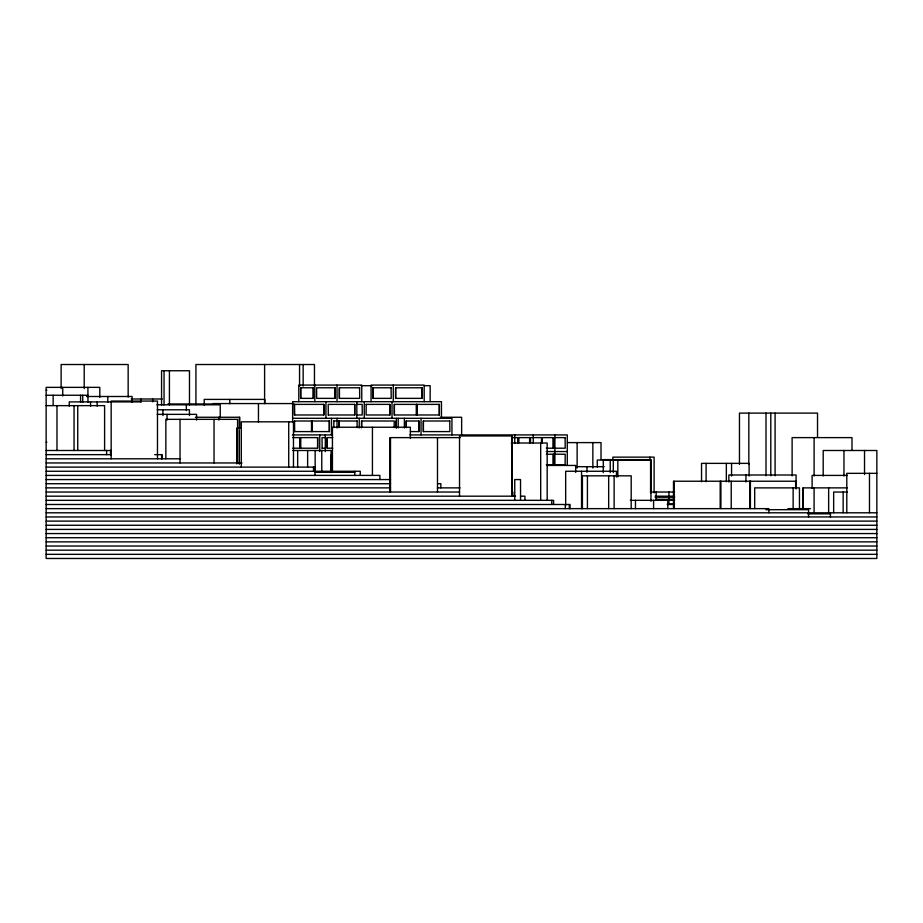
<?xml version="1.0" encoding="UTF-8"?>
<svg xmlns="http://www.w3.org/2000/svg" width="923" height="923" viewBox="0 0 923 923"><rect width="100%" height="100%" fill="white"/><g stroke="black" fill="none" stroke-linecap="round" stroke-linejoin="round"><path stroke-width="1.38" d="M361.205 385.699L372.073 385.699M424.407 385.699L430.153 385.699L430.153 401.528M359.693 387.775L339.318 387.775L339.318 398.367L359.693 398.367L359.589 387.775M391.087 387.775L391.214 398.367L372.88 398.367L372.88 387.775L391.214 387.775M46.15 390.267L46.9 390.267M46.15 395.252L87.973 395.252M86.543 396.498L132.093 396.498L132.093 402.197M131.262 398.99L162.356 398.99M141.369 401.897L69.237 401.897L69.237 406.178M213.317 403.559L293.687 403.559M167.951 403.974L213.513 403.974M294.437 404.389L323.869 404.389L323.869 414.981L294.437 414.981L294.437 404.389L294.552 414.981M356.463 404.389L362.208 404.389L362.208 414.981L356.463 414.981M366.073 404.389L389.956 404.389L389.956 414.981L366.073 414.981L366.2 404.389M417.161 404.389L439.394 404.389L439.394 414.981L417.161 414.981L417.161 404.389L417.277 414.981M156.922 404.805L220.239 404.805L220.239 417.75M46.15 405.635L104.599 405.635L104.599 450.493M157.256 409.789L189.446 409.789L189.446 415.558M157.198 414.358L196.576 414.358L196.576 420.092M328.207 414.981L354.767 414.981L354.767 404.389L328.207 404.389L328.323 414.981M195.457 417.265L239.807 417.265L239.807 428.341M440.259 417.265L461.638 417.265L461.638 434.514M292.626 418.304L451.935 418.304L451.935 434.918M294.437 421.003L311.662 421.003L311.662 431.595L294.437 431.595L294.437 421.003L294.552 431.595M333.768 421.003L338.049 421.003M338.972 421.003L338.972 427.626L338.845 421.003L357.189 421.003M406.316 421.003L406.316 427.626L406.189 421.003L418.973 421.003L418.973 431.595L410.412 431.595M241.007 428.064L236.761 428.064L236.761 463.934M292.406 434.918L332.511 434.918M409.927 434.918L567.276 434.918L567.276 465.377M292.683 437.617L299.929 437.617L299.929 448.209L292.683 448.209M324.977 437.617L322.035 437.617L322.15 448.209M332.834 437.617L327.123 437.617L327.123 448.209L332.834 448.209M460.277 437.617L389.875 437.617L389.875 492.028M512.242 437.617L517.895 437.617L517.791 442.913M565.211 437.617L554.019 437.617L554.019 448.209L565.211 448.209L565.107 437.617M46.15 442.186L46.9 442.186M567.53 442.602L601.023 442.602L601.023 459.55M511.25 443.017L547.177 443.017L547.177 500.081M322.035 448.209L324.977 448.209M546.347 448.209L553.385 448.209L553.385 437.617L542.182 437.617L542.182 442.913M46.15 450.493L111.21 450.493M292.683 450.493L331.08 450.493L331.08 471.261M546.266 451.532L567.276 451.532M546.347 454.231L553.385 454.231L553.385 464.823L546.347 464.823M46.15 454.647L111.164 454.647M154.695 454.647L162.113 454.647L162.113 458.8M46.15 458.8L180.031 458.8M46.15 462.954L242.045 462.954M565.211 464.823L554.019 464.823L554.019 454.231L565.211 454.231L565.107 464.823M546.716 465.446L575.71 465.446L575.71 472.414M575.49 466.692L604.219 466.692M46.15 467.107L315.008 467.107L315.008 475.414M313.532 468.146L315.008 468.146M46.15 471.261L360.247 471.261L360.247 475.414M315.008 472.299L354.79 472.299M876.85 473.337L846.795 473.337L846.795 512.796M46.15 475.414L379.884 475.414L379.884 479.568M847.256 475.414L812.113 475.414L812.113 488.359M46.15 479.568L390.51 479.568M796.168 481.229L673.502 481.229L673.502 508.492M46.15 483.721L390.51 483.721M437.49 483.721L440.848 483.721L440.848 487.875M46.15 487.875L390.51 487.875M437.49 487.875L460.046 487.875M847.256 487.875L802.929 487.875L802.929 508.642M46.15 492.028L459.527 492.028M511.63 492.028L512.853 492.028L512.853 496.182M650.542 492.028L674.644 492.028M847.349 492.028L833.654 492.028L833.654 512.796M46.15 496.182L515.553 496.182M520.537 496.182L524.945 496.182L524.945 500.335M655.192 496.182L674.644 496.182M655.192 497.22L674.644 497.22M655.757 499.297L674.586 499.297M46.15 500.335L553.592 500.335L553.592 504.489M630.294 500.335L674.586 500.335M667.317 503.97L674.586 503.97M46.15 504.489L570.068 504.489L570.068 508.642M667.317 504.489L674.275 504.489M46.15 508.642L768.859 508.642L768.859 512.796M787.93 508.642L810.486 508.642M765.975 509.681L808.56 509.681L808.56 516.949M46.15 512.796L876.85 512.796M807.729 513.834L830.435 513.834M46.15 516.949L876.85 516.949M46.15 521.103L876.85 521.103M46.15 525.256L876.85 525.256M46.15 529.41L876.85 529.41M46.15 533.563L876.85 533.563M46.15 537.717L876.85 537.717M46.15 541.87L876.85 541.87M46.15 546.024L876.85 546.024M46.15 550.177L876.85 550.177M46.15 554.331L876.85 554.331M869.478 473.337L869.478 512.796M864.528 450.493L864.528 474.56M851.987 450.378L851.987 437.617L792.119 437.617L792.119 475.91M843.968 450.493L843.968 475.98M843.149 492.028L843.149 512.796M830.435 512.796L830.435 516.949M828.646 487.875L828.646 512.796M823.201 475.98L823.201 450.493L876.85 450.493L876.85 558.484L46.15 558.484L46.15 387.36L99.811 387.36L99.811 397.432M817.524 437.317L817.524 413.112L739.461 413.112L739.461 464.373M814.109 437.617L814.109 475.91M814.086 487.875L814.086 512.796M803.241 487.875L803.241 508.642M799.456 508.642L799.456 487.875L754.691 487.875L754.691 508.642M796.076 488.994L796.076 474.999L728.858 474.999L728.858 482.002M795.649 481.229L795.649 488.405M793.134 487.875L793.134 508.642M775.101 413.112L775.101 475.772M770.797 413.112L770.797 475.772M765.998 413.112L765.998 475.772M750.399 481.229L750.399 508.492M750.237 481.229L750.237 508.492M749.776 481.229L749.776 508.492M749.107 476.083L749.107 463.369L701.549 463.369L701.549 481.725M748.83 413.112L748.83 464.373M745.946 474.999L745.946 482.002M731.558 463.369L731.558 476.083M731.224 481.229L731.224 508.492M726.343 463.369L726.343 481.725M720.898 481.229L720.898 508.492M720.194 481.229L720.194 508.492M706.095 463.369L706.095 481.725M674.078 481.229L674.078 508.492M668.921 492.028L668.921 496.182M668.921 497.22L668.921 504.489M667.814 500.335L667.814 508.642M656.172 492.028L656.172 500.335M654.107 492.905L654.107 457.139L612.86 457.139L612.86 460M653.588 500.335L653.588 508.642M650.946 501.304L650.946 459.631L603.273 459.631L603.273 472.564M650.83 492.917L650.83 460.046L597.273 460.046L597.273 467.188M650.577 460.046L650.577 492.917M650 457.139L650 460M635.462 500.335L635.462 508.642M631.194 508.642L631.194 475.83L582.413 475.83L582.413 508.642M617.833 459.631L617.833 476.868M616.449 477.006L616.449 471.261L565.672 471.261L565.672 505.769M614.118 475.83L614.118 508.642M613.31 459.631L613.31 472.564M610.241 459.631L610.241 472.564M608.672 475.83L608.672 508.642M592.854 442.602L592.854 468.019M587.42 475.83L587.42 508.642M586.982 466.692L586.982 472.288M581.548 471.261L581.548 508.642M577.129 442.602L577.129 468.019M569.306 504.489L569.306 508.642M565.28 504.489L565.28 508.642M554.908 434.918L554.908 465.377M554.123 437.617L554.123 448.209M554.123 454.231L554.123 464.823M553.269 437.617L553.269 448.209M553.269 454.231L553.269 464.823M551.746 500.335L551.746 504.489M542.297 437.617L542.297 442.913M541.443 442.913L541.559 437.617L530.356 437.617L530.356 442.913M540.693 443.017L540.693 500.081M533.286 434.918L533.286 443.225M530.471 437.617L530.471 442.913M529.733 442.913L529.733 437.617L518.53 437.617L518.53 442.913M529.617 437.617L529.617 442.913M520.537 500.335L520.537 479.568L514.757 479.568L514.757 500.335M518.645 437.617L518.645 442.913M514.746 434.918L514.746 443.225M512.242 496.182L512.242 435.956L459.527 435.956L459.527 496.182M512.057 435.956L512.057 496.182M441.459 418.304L441.459 401.69L292.626 401.69L292.626 422.457M439.29 404.389L439.29 414.981M437.49 437.617L437.49 492.028M424.176 401.69L424.176 385.076L371.069 385.076L371.069 401.69M423.426 421.003L423.426 431.595M422.007 387.775L422.007 398.367M421.038 418.304L421.038 434.918M418.857 421.003L418.857 431.595M416.423 404.389L416.423 414.981M410.366 438.517L410.366 427.234L332.43 427.234L332.43 472.357M404.378 418.304L404.378 427.995M398.205 418.304L398.205 427.995M396.325 418.304L396.325 427.995M396.14 427.626L396.14 421.003L396.013 427.626M395.667 387.775L395.667 398.367M394.409 404.389L394.409 414.981M394.156 427.626L394.259 421.003L361.528 421.003L361.528 427.626M393.279 385.076L393.279 401.69M392.021 401.69L392.021 418.304M390.51 437.617L390.51 492.028M389.841 404.389L389.841 414.981M373.007 387.775L373.007 398.367M372.431 427.234L372.431 475.183M364.262 401.69L364.262 418.304M361.758 401.69L361.758 385.076L298.798 385.076L298.798 401.69M361.631 421.003L361.631 427.626M359.243 418.304L359.243 427.995M357.063 421.003L357.189 427.626M356.832 401.69L356.832 418.304M354.79 471.261L354.79 475.414M354.663 404.389L354.663 414.981M339.433 387.775L339.433 398.367M337.033 385.076L337.033 401.69M337.033 418.304L337.033 427.995M334.853 387.775L334.853 398.367M333.872 421.003L333.768 427.626M331.484 418.304L331.484 434.918M331.265 454.647L331.265 472.645M329.303 421.003L329.303 431.595M327.238 437.617L327.238 448.209M325.934 401.69L325.934 418.304M325.311 434.918L325.311 451.532M323.754 404.389L323.754 414.981M321.769 450.493L321.769 471.261M319.75 434.918L319.75 451.532M317.57 437.617L317.57 448.209M315.158 450.493L315.158 471.261M314.824 385.076L314.824 401.69M314.466 386.056L314.466 364.516L195.93 364.516L195.93 404.724M313.532 467.107L313.532 471.261M313.266 387.775L313.266 398.367M312.32 421.003L312.32 431.595M311.536 421.003L311.536 431.595M307.636 450.493L307.636 467.107M303.148 364.516L303.148 386.056M300.736 387.775L300.736 398.367M300.598 437.617L300.598 448.209M299.802 437.617L299.802 448.209M299.56 364.516L299.56 386.056M297.656 450.493L297.656 467.107M293.479 467.107L293.479 421.834L241.318 421.834L241.318 467.107M288.726 421.834L288.726 467.107M264.809 403.674L264.809 399.405L204.202 399.405L204.202 405.093M264.601 364.516L264.601 403.293M258.452 403.559L258.452 422.099M239.369 429.726L239.369 464.234M239.311 417.265L239.311 428.341M237.592 462.954L237.592 419.342L165.852 419.342L165.852 458.731M229.792 399.405L229.792 403.674M218.913 417.265L218.913 420.034M214.032 419.342L214.032 462.954M189.48 404.978L189.48 370.746L161.56 370.746L161.56 404.978M186.354 404.805L186.354 410.55M180.031 419.342L180.031 462.954M169.417 370.746L169.417 404.978M167.051 414.358L167.051 420.092M164.04 370.746L164.04 404.978M162.91 409.789L162.91 415.558M161.606 454.647L161.606 458.8M157.475 458.8L157.475 401.067L111.164 401.067L111.164 458.8M152.641 398.99L152.641 401.851M140.792 398.99L140.792 401.851M128.159 397.075L128.159 364.516L61.126 364.516L61.126 388.583M110.529 450.493L110.529 454.647M107.795 396.498L107.795 402.197M106.63 450.493L106.63 454.647M97.169 401.897L97.169 406.178M90.558 401.897L90.558 406.178M87.916 387.36L87.973 402.336M84.201 364.516L84.201 388.583M82.724 395.252L82.724 402.336M80.578 395.252L80.578 402.336M77.74 405.635L77.74 450.493M74.059 405.635L74.059 450.493M62.729 387.36L62.729 395.99M56.984 405.635L56.984 450.493M53.142 395.252L53.142 405.162M313.393 387.775L300.61 387.775L300.61 398.367L313.393 398.367L313.393 387.775M334.98 387.775L316.647 387.775L316.647 398.367L334.98 398.367L334.98 387.775M422.111 387.775L395.552 387.775L395.552 398.367L422.111 398.367L422.111 387.775M416.538 404.389L394.306 404.389L394.306 414.981L416.538 414.981L416.538 404.389M329.419 421.003L312.205 421.003L312.205 431.595L329.419 431.595L329.419 421.003M449.87 421.003L423.311 421.003L423.311 431.595L449.87 431.595L449.766 421.003M317.697 437.617L300.471 437.617L300.471 448.209L317.697 448.209L317.697 437.617"/></g></svg>
